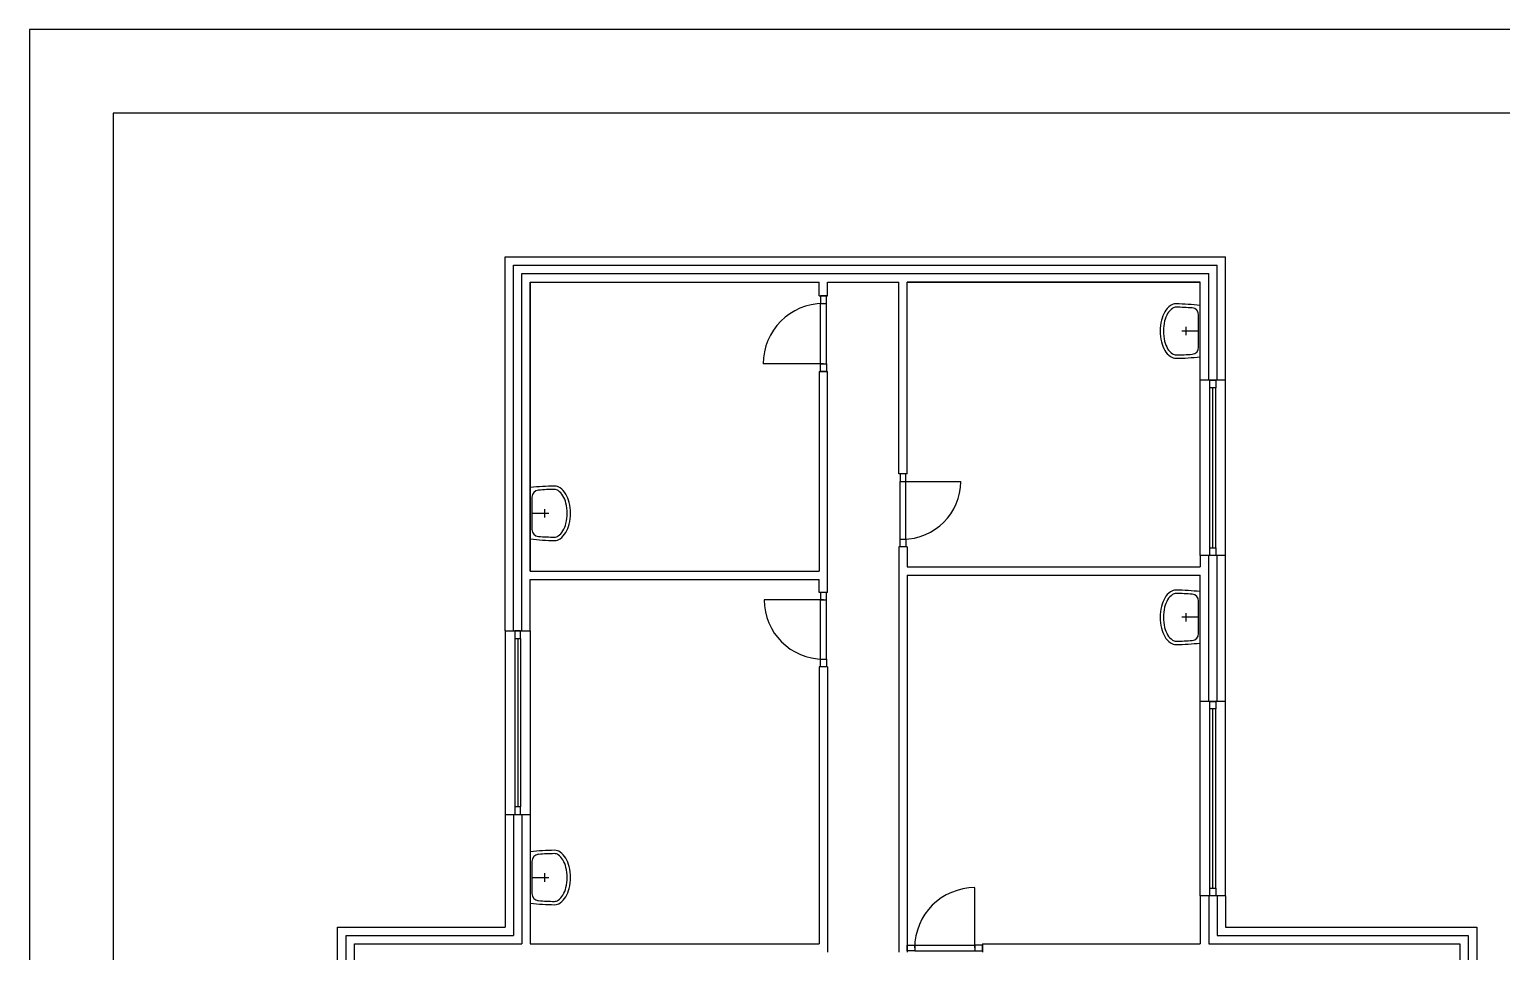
# Model space of a CAD drawing. Header units: millimetres. Extents: x 0 to 29700, y 0 to 21000.
# Drawn here: x 0 to 17577, y 9992 to 21000 of the extents above; entities that cross this region are included whole.
import ezdxf

# ---------------------------------------------------------------- set-up
doc = ezdxf.new("R2010")
doc.units = ezdxf.units.MM
doc.header["$LTSCALE"] = 100
for name, color, linetype in [('00KAD025', 2, 'Continuous'), ('00KAD070', 5, 'Continuous'), ('AL21----', 7, 'Continuous'), ('AL22----', 7, 'Continuous'), ('AL31----', 7, 'Continuous'), ('AL32----', 7, 'Continuous'), ('AL74----', 7, 'Continuous'), ('BL$2----', 7, 'Continuous')]:
    doc.layers.add(name, color=color, linetype=linetype)

# ---------------------------------------------------------------- blocks, each defined once
blk = doc.blocks.new('A4-LANDSCAPE')
at = {"layer": '00KAD025', "linetype": 'Continuous'}
for p, q in [((297, 210), (0, 210)), ((0, 210), (0, 0))]:
    blk.add_line(p, q, dxfattribs=at)
at = {"layer": '00KAD070', "linetype": 'Continuous'}
for p, q in [((287, 200), (10, 200)), ((10, 200), (10, 10))]:
    blk.add_line(p, q, dxfattribs=at)
blk = doc.blocks.new('*U6', base_point=(10929, 10035))
at = {"color": 0}
for p, q in [((11289, 10035), (11289, 10754)), ((10480, 10070), (10570, 10070)), ((10480, 10000), (10480, 10070)), ((10570, 10070), (10570, 10000)), ((10570, 10070), (11289, 10070)), ((11379, 10070), (11289, 10070)), ((11289, 10070), (11289, 10000)), ((11379, 10000), (11379, 10070)), ((10570, 10000), (10480, 10000)), ((10570, 10000), (11289, 10000)), ((11289, 10000), (11379, 10000))]:
    blk.add_line(p, q, dxfattribs=at)
blk.add_arc((11289, 10035), 720, 90, 180, dxfattribs=at)
blk = doc.blocks.new('*U7', base_point=(9480, 13836))
at = {"color": 0}
for p, q in [((9445, 14280), (9445, 14190)), ((9515, 14280), (9445, 14280)), ((9515, 14190), (9515, 14280)), ((9480, 14190), (8773, 14190)), ((9445, 14190), (9515, 14190)), ((9445, 13482), (9445, 14190)), ((9515, 13482), (9515, 14190)), ((9445, 13392), (9445, 13482)), ((9445, 13482), (9515, 13482)), ((9515, 13392), (9445, 13392)), ((9515, 13482), (9515, 13392))]:
    blk.add_line(p, q, dxfattribs=at)
blk.add_arc((9480, 14190), 707, 180, 270, dxfattribs=at)
blk = doc.blocks.new('*U8', base_point=(9480, 17368))
at = {"color": 0}
for p, q in [((9445, 17818), (9445, 17728)), ((9515, 17818), (9445, 17818)), ((9515, 17728), (9515, 17818)), ((9445, 17728), (9515, 17728)), ((9445, 17008), (9445, 17728)), ((9515, 17008), (9515, 17728)), ((9480, 17008), (8760, 17008)), ((9445, 16918), (9445, 17008)), ((9445, 17008), (9515, 17008)), ((9515, 16918), (9445, 16918)), ((9515, 17008), (9515, 16918))]:
    blk.add_line(p, q, dxfattribs=at)
blk.add_arc((9480, 17008), 720, 90, 180, dxfattribs=at)
blk = doc.blocks.new('*U9', base_point=(10430, 15259))
at = {"color": 0}
for p, q in [((10395, 15694), (10395, 15604)), ((10465, 15694), (10395, 15694)), ((10465, 15604), (10465, 15694)), ((10395, 15604), (10465, 15604)), ((10395, 14915), (10395, 15604)), ((10430, 15604), (11119, 15604)), ((10465, 14915), (10465, 15604)), ((10395, 14825), (10395, 14915)), ((10395, 14915), (10465, 14915)), ((10465, 14825), (10395, 14825)), ((10465, 14915), (10465, 14825))]:
    blk.add_line(p, q, dxfattribs=at)
blk.add_arc((10430, 15604), 689, 270, 0, dxfattribs=at)
blk = doc.blocks.new('114-37M')
at = {"color": 0, "linetype": 'Continuous'}
for p, q in [((0, 20), (0, 220)), ((-307, 0), (307, 0)), ((-192, 20), (192, 20)), ((-50, 170), (50, 170))]:
    blk.add_line(p, q, dxfattribs=at)
for points in [[(325, 290, 0.155337), (304, 357, 0.106738), (230, 424, 0.072991), (130, 464, 0.059466), (0, 480, 0.059466), (-130, 464, 0.072991), (-230, 424, 0.106738), (-304, 357, 0.155337), (-325, 290, 0.155337)], [(285, 290, 0.155337), (271, 333, 0.106738), (210, 390, 0.072991), (121, 426, 0.059466), (0, 440, 0.059466), (-121, 426, 0.072991), (-210, 390, 0.106738), (-271, 333, 0.155337), (-285, 290, 0.155337)]]:
    blk.add_lwpolyline(points, format="xyb", dxfattribs=at)
for centre, radius, start, end in [((2577, 325), 2902, 180.6823, 186.4212), ((2577, 325), 2862, 180.6918, 184.5346), ((-2577, 325), 2862, 355.4654, 359.3082), ((-2577, 325), 2902, 353.5788, 359.3177), ((-192, 105), 85, 184.5346, 270), ((192, 105), 85, 270, 355.4654)]:
    blk.add_arc(centre, radius, start, end, dxfattribs=at)
blk = doc.blocks.new('*U21', base_point=(14130, 15767))
at = {"color": 0}
for p, q in [((14095, 16722, 800), (14095, 16812, 800)), ((14095, 16812, 800), (14165, 16812, 800)), ((14095, 14812, 800), (14095, 16722, 800)), ((14165, 16722, 800), (14095, 16722, 800)), ((14130, 14812, 890), (14130, 16722, 890)), ((14165, 16812, 800), (14165, 16722, 800)), ((14165, 14812, 800), (14165, 16722, 800)), ((14095, 14722, 800), (14095, 14812, 800)), ((14095, 14812, 800), (14165, 14812, 800)), ((14165, 14812, 800), (14165, 14722, 800)), ((14165, 14722, 800), (14095, 14722, 800))]:
    blk.add_line(p, q, dxfattribs=at)
blk = doc.blocks.new('*U22', base_point=(14130, 11819))
at = {"color": 0}
for p, q in [((14095, 12889, 800), (14095, 12979, 800)), ((14095, 12979, 800), (14165, 12979, 800)), ((14095, 10749, 800), (14095, 12889, 800)), ((14165, 12889, 800), (14095, 12889, 800)), ((14130, 10749, 890), (14130, 12889, 890)), ((14165, 12979, 800), (14165, 12889, 800)), ((14165, 10749, 800), (14165, 12889, 800)), ((14095, 10659, 800), (14095, 10749, 800)), ((14095, 10749, 800), (14165, 10749, 800)), ((14165, 10749, 800), (14165, 10659, 800)), ((14165, 10659, 800), (14095, 10659, 800))]:
    blk.add_line(p, q, dxfattribs=at)
blk = doc.blocks.new('*U24', base_point=(5830, 12724))
at = {"color": 0}
for p, q in [((5795, 13819, 800), (5795, 13729, 800)), ((5865, 13819, 800), (5795, 13819, 800)), ((5795, 13729, 800), (5865, 13729, 800)), ((5795, 13729, 800), (5795, 11720, 800)), ((5830, 13729, 890), (5830, 11720, 890)), ((5865, 13729, 800), (5865, 13819, 800)), ((5865, 13729, 800), (5865, 11720, 800)), ((5795, 11720, 800), (5795, 11630, 800)), ((5865, 11720, 800), (5795, 11720, 800)), ((5795, 11630, 800), (5865, 11630, 800)), ((5865, 11630, 800), (5865, 11720, 800))]:
    blk.add_line(p, q, dxfattribs=at)

msp = doc.modelspace()

# ---------------------------------------------------------------- linework, layer by layer
at = {"layer": 'AL21----'}
for p, q in [((5680, 18285), (14280, 18285)), ((5680, 13819), (5680, 18285)), ((5780, 18185), (14180, 18185)), ((5780, 13819), (5780, 18185)), ((5880, 18085), (14080, 18085)), ((5880, 13819), (5880, 18085)), ((5980, 17985), (9430, 17985)), ((5980, 14535), (5980, 17985)), ((9530, 17985), (10380, 17985)), ((10480, 17985), (13980, 17985)), ((13980, 14722), (13980, 14585)), ((5980, 13819), (5980, 14435)), ((13980, 10659), (13980, 10085)), ((14080, 10659), (14080, 10085)), ((14180, 10659), (14180, 10185)), ((14280, 10659), (14280, 10285)), ((3680, 6685), (3680, 10285)), ((3680, 10285), (5680, 10285)), ((14280, 10285), (17280, 10285)), ((17280, 10285), (17280, 9653)), ((3780, 6785), (3780, 10185)), ((3780, 10185), (5780, 10185)), ((3880, 6885), (3880, 10085)), ((3880, 10085), (5880, 10085)), ((14080, 10085), (17080, 10085)), ((14180, 10185), (17180, 10185)), ((17080, 10085), (17080, 9653)), ((17180, 10185), (17180, 9653))]:
    msp.add_line(p, q, dxfattribs=at)
at = {"layer": 'AL21----', "linetype": 'Continuous'}
for p, q in [((14280, 16812), (14280, 18285)), ((14180, 16812), (14180, 18185)), ((13980, 16812), (13980, 17985)), ((14080, 16812), (14080, 18085)), ((13980, 14722), (13980, 16812)), ((14280, 16812), (13980, 16812)), ((14280, 14722), (14280, 16812)), ((14280, 14722), (13980, 14722)), ((14080, 12979), (14080, 14722)), ((14180, 12979), (14180, 14722)), ((14280, 12979), (14280, 14722)), ((13980, 12979), (13980, 14485)), ((5680, 13819), (5680, 11630)), ((5680, 13819), (5980, 13819)), ((5980, 13819), (5980, 11630)), ((13980, 10659), (13980, 12979)), ((14280, 12979), (13980, 12979)), ((14280, 10659), (14280, 12979)), ((5680, 11630), (5680, 10285)), ((5680, 11630), (5980, 11630)), ((5780, 11630), (5780, 10185)), ((5880, 11630), (5880, 10085)), ((5980, 11630), (5980, 10085)), ((14280, 10659), (13980, 10659))]:
    msp.add_line(p, q, dxfattribs=at)
at = {"layer": 'AL22----'}
for p, q in [((5980, 17985), (5980, 14535)), ((5980, 17985), (9430, 17985)), ((13980, 17985), (10480, 17985)), ((9430, 16918), (9430, 14535)), ((10380, 14825), (10380, 9985)), ((10480, 14825), (10480, 14585)), ((10480, 14825), (10480, 14585)), ((5980, 14535), (9430, 14535)), ((5980, 14435), (9430, 14435)), ((10480, 14585), (13980, 14585)), ((10480, 14485), (13980, 14485)), ((10480, 14485), (10480, 10085)), ((10480, 14485), (10480, 10085)), ((9430, 13392), (9430, 10085)), ((9530, 13392), (9530, 9985)), ((5980, 10085), (9430, 10085)), ((10480, 10085), (10480, 10085))]:
    msp.add_line(p, q, dxfattribs=at)
at = {"layer": 'AL22----', "linetype": 'Continuous'}
for p, q in [((9430, 17818), (9430, 17985)), ((9530, 17818), (9530, 17985)), ((10380, 15694), (10380, 17985)), ((10480, 15694), (10480, 17985)), ((10480, 15694), (10480, 17985)), ((9430, 17818), (9530, 17818)), ((9430, 16918), (9530, 16918)), ((9530, 14280), (9530, 16918)), ((10480, 15694), (10380, 15694)), ((10480, 14825), (10380, 14825)), ((9430, 14280), (9430, 14435)), ((9530, 14280), (9430, 14280)), ((9530, 13392), (9430, 13392)), ((10480, 10085), (10480, 9985)), ((11379, 10085), (13980, 10085)), ((11379, 10085), (11379, 9985))]:
    msp.add_line(p, q, dxfattribs=at)

# ---------------------------------------------------------------- block references
at = {"layer": 'AL31----'}
for name, p in [('*U21', (14130, 15767)), ('*U24', (5830, 12724)), ('*U22', (14130, 11819))]:
    msp.add_blockref(name, p, dxfattribs=at)
at = {"layer": 'AL32----'}
for name, p in [('*U8', (9480, 17368)), ('*U9', (10430, 15259)), ('*U7', (9480, 13836)), ('*U6', (10929, 10035))]:
    msp.add_blockref(name, p, dxfattribs=at)
at = {"layer": 'AL74----'}
for p, rotation in [((13980, 17399), 90), ((5980, 15224), 270), ((13980, 13982), 90), ((5980, 10876), 270)]:
    msp.add_blockref('114-37M', p, dxfattribs=dict(at, rotation=rotation))
at = {"layer": 'BL$2----', "xscale": 100, "yscale": 100, "zscale": 100}
msp.add_blockref('A4-LANDSCAPE', (0, 0), dxfattribs=at)

doc.saveas('drawing.dxf')
